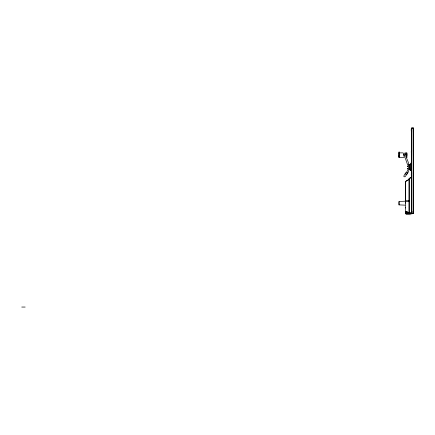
<?xml version="1.0" encoding="UTF-8"?>
<svg xmlns="http://www.w3.org/2000/svg" width="435" height="435" viewBox="0 0 435 435"><rect width="100%" height="100%" fill="white"/><g stroke="black" fill="none" stroke-linecap="round" stroke-linejoin="round"><path stroke-width="0.65" d="M405.067 205.157L399.02 204.88M399.02 204.423L399.02 202.291M399.02 201.465L405.067 201.193M399.02 153.68L399.02 157.59L404.338 157.584M399.183 157.584L399.156 155.697M399.156 153.669L399.221 153.337M399.156 152.875L399.156 151.962M399.238 155.828L399.238 153.68M399.683 156.486L399.656 155.757M399.683 153.256L399.656 152.527M405.469 207.984L405.469 207.239M405.469 212.046L405.469 196.484M405.469 196.174L405.469 195.788M405.469 188.806L405.469 188.328M405.469 184.56L405.469 182.455M405.496 203.172L405.496 202.715M406.214 213.471L405.67 213.558L405.67 211.997M409.324 200.948L405.61 200.948L405.61 200.6M405.61 200.198L405.637 181.912A1.066 1.066 0 0 1 405.991 181.297L409.324 179.307M405.583 189.763L405.583 189.47M405.583 188.801L405.583 188.328M406.692 153.68L406.692 152.87L404.882 152.908L405.262 154.8M406.899 152.875L406.769 157.59M406.899 155.828L406.899 153.68M407.693 168.769L407.693 168.28M407.791 166.621L407.791 166.241M409.09 178.78L411.385 177.137L409.123 178.676L409.09 213.03L411.722 213.264L411.347 213.112L411.347 175.115M410.819 170.754L410.928 163L410.819 170.699M411.265 174.979L411.265 174.696M411.265 131.017L411.265 130.244M411.265 129.026L411.265 129.869L411.292 128.722M411.347 174.266L411.347 152.451M411.292 152.032L411.292 151.739M411.347 151.608L411.347 129.113M411.51 174.854L411.347 177.371M411.559 174.696L411.559 173.532M411.559 175.86L411.559 128.146L411.505 132.175M411.559 153.196L411.505 152.669M411.477 151.521L411.559 150.869M411.505 150.608L411.722 150.407L411.722 151.385M411.57 168.579L411.57 164.734L411.129 165.055M411.722 213.112L411.722 176.104M411.722 175.599L411.722 176.3L411.347 176.3M411.722 175.022L411.722 175.822M411.722 173.554L411.722 174.353L411.722 172.195M411.722 153.163L411.722 152.359M411.722 150.608L411.722 128.287L411.347 128.439L411.347 133.3M413.217 128.059L413.217 213.498L413.239 127.95L411.684 127.95M407.22 212.519L407.225 211.812M407.78 212.671L407.785 211.812M411.505 129.113L411.505 128.287L411.505 129.103M406.698 212.378L406.703 211.812M413.217 213.406L413.163 211.154L413.239 213.498L411.679 213.509M406.024 212.198L406.024 211.812M407.802 169.596L407.394 171.249M411.445 213.955L412.081 213.813M409.221 169.742L409.215 164.386M410.232 169.835L408.954 169.666L408.965 164.386L410.232 164.343M404.36 155.73L404.887 155.556M408.313 171.966C410.221 167.502 408.574 162.152 406.518 158.052M406.937 171.678C406.121 171.928 401.722 177.866 405.023 176.8L408.139 172.51M406.268 172.869L405.393 174.087L406.333 174.75M406.633 174.343L407.22 173.527M405.583 156.127L406.072 155.029L405.105 153.631L404.789 153.751L405.083 154.539M411.505 173.228L411.722 153.446L411.347 153.642M409.324 179.138L405.893 181.183A1.207 1.207 0 0 0 405.496 181.884L405.469 201.003M409.123 213.019L411.385 213.101L411.385 177.137M411.385 213.03L409.172 213.068L409.15 178.562L411.472 177.268M405.181 156.328L404.131 156.393L403.653 155.953L403.441 154.267L403.914 154.534M406.883 157.584L406.763 155.828M405.686 211.981L405.926 213.509M406.198 213.493L409.623 213.079M407.872 213.297L405.686 213.541M399.221 152.886L399.656 152.854M399.091 157.584L399.02 151.962M399.091 152.875L402.712 152.875A0.767 0.767 0 0 1 403.435 153.381L403.941 154.751M411.679 128.053L413.234 128.053M411.505 128.439L411.505 130.804M413.239 128.689L413.217 128.118M411.347 154.686L411.722 152.935M405.469 201.095L409.324 201.095M411.679 213.601L413.239 213.601M410.575 214.754L405.996 214.504M21.75 307.05L25.17 307.05M409.324 213.085L405.469 211.992M409.46 213.079L405.724 211.502M406.872 172.113L407.774 172.733M404.142 154.865L404.349 155.355M405.007 157.378L407.791 165.349M411.347 149.433L411.505 150.407M413.206 211.872L413.206 213.014M411.722 128.287L411.722 129.586M411.722 129.739L411.722 130.391M411.722 130.723L411.722 131.359M411.722 131.631L411.722 132.175M411.722 151.119L411.722 151.695M411.505 175.996L411.505 213.264M411.477 128.722L411.477 129.603M411.477 130.147L411.477 130.44M411.477 130.734L411.477 131.321M411.477 151.44L411.477 152.62M411.477 174.109L411.477 175.283M411.347 131L411.347 131.43M411.347 131.729L411.347 132.169M411.292 130.147L411.292 131.321M411.292 151.44L411.292 152.62M411.292 174.109L411.292 175.283M407.791 168.231L407.791 168.785M407.704 166.208L407.704 166.757M406.763 153.68L406.763 155.36M405.61 197.539L405.61 199.034M405.61 199.67L405.61 200.948M405.583 182.994L405.583 184.07M405.583 184.56L405.583 189.872M399.656 152.44L399.656 153.789M399.656 155.665L399.656 157.013M399.189 152.44L399.189 153.789M399.189 155.665L399.189 156.002M399.189 156.339L399.156 156.899M399.156 152.554L399.156 156.66M399.02 201.405L399.02 204.939M405.915 211.997L405.915 213.558L405.937 211.981M411.505 172.195L411.505 173.076L411.505 172.195"/></g></svg>
